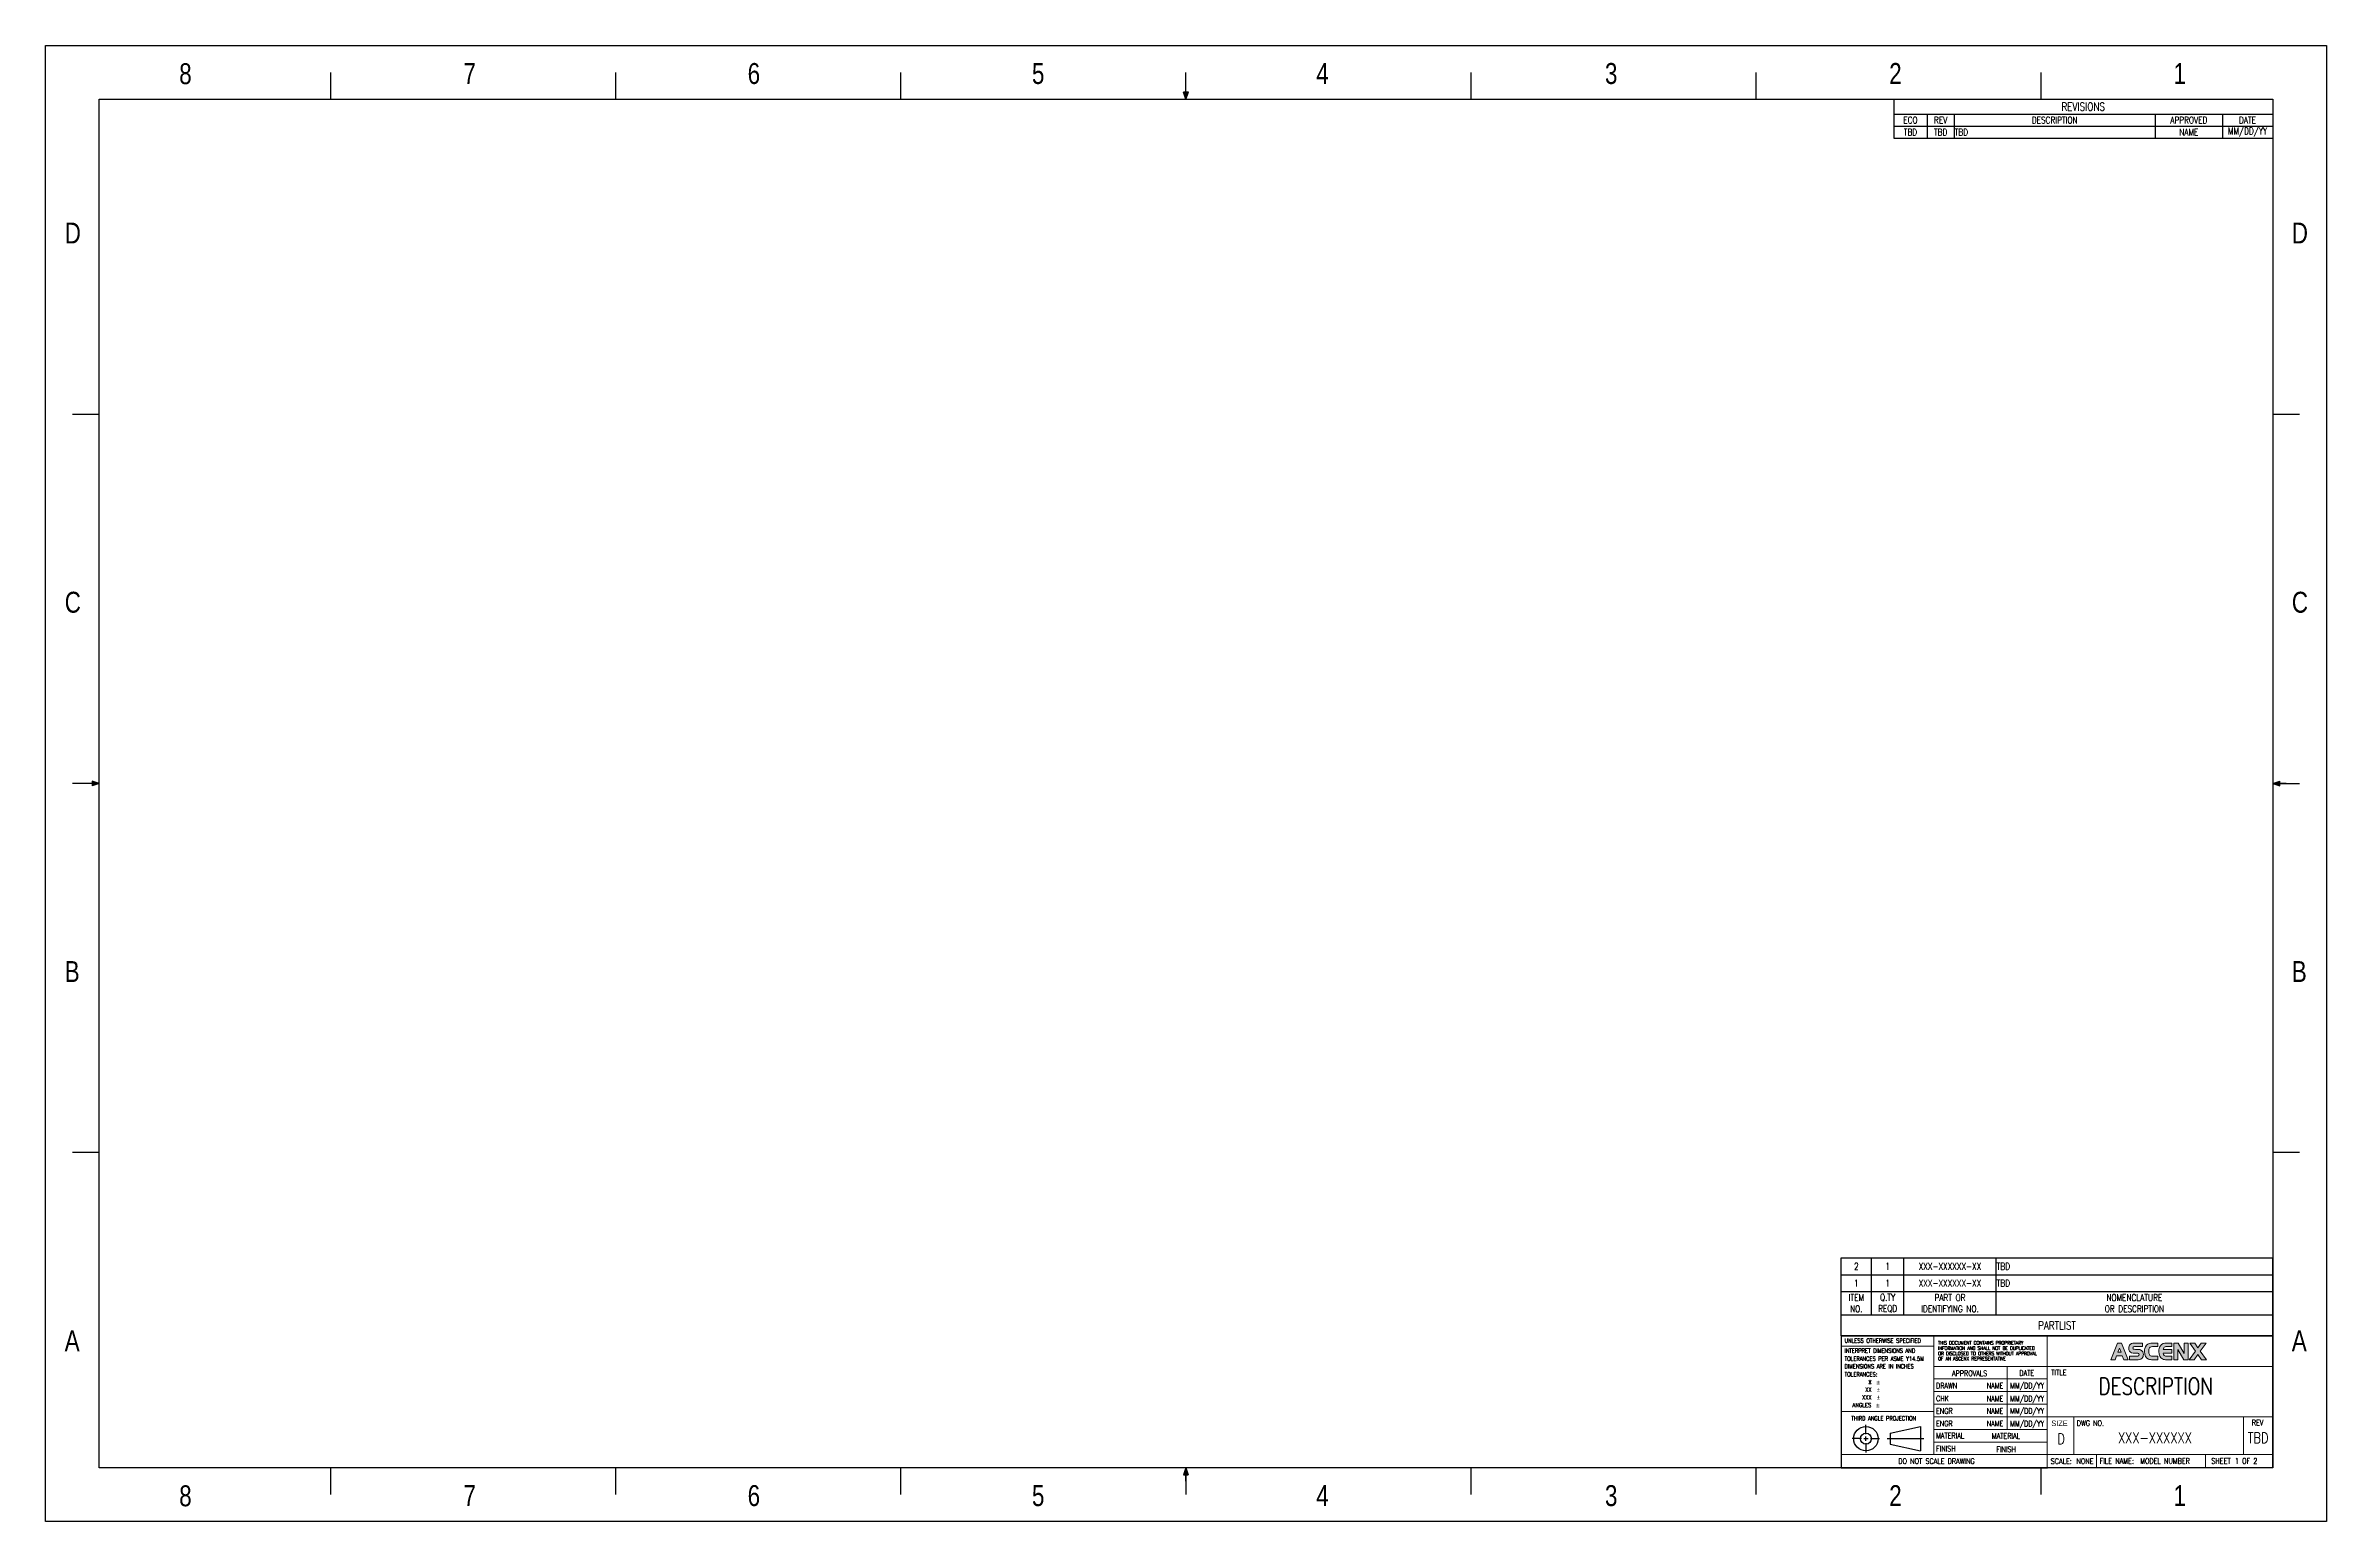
# Model space of a CAD drawing. Header units: inches. Extents: x 0 to 34, y 0 to 22.
import ezdxf
from ezdxf.enums import TextEntityAlignment as Align

# ---------------------------------------------------------------- set-up
doc = ezdxf.new("R2010")
doc.units = ezdxf.units.IN
doc.header["$LTSCALE"] = 0.935
doc.header["$MEASUREMENT"] = 0
doc.linetypes.add('CENTER', pattern=[2, 1.25, -0.25, 0.25, -0.25])
doc.layers.get('0').update_dxf_attribs({"linetype": 'CONTINUOUS'})
for name, color, linetype, lineweight in [('Boder', 7, 'CONTINUOUS', 25), ('BOM Table', 2, 'CONTINUOUS', 18), ('REV-Table', 2, 'CONTINUOUS', 18), ('Text-T', 2, 'CONTINUOUS', 18), ('Title Block', 7, 'CONTINUOUS', 18)]:
    doc.layers.add(name, color=color, linetype=linetype, lineweight=lineweight)
doc.layers.add('Logo', color=7, linetype='CONTINUOUS', lineweight=18, true_color=0x204373)
doc.styles.get("Standard").update_dxf_attribs({"font": 'txt', "width": 0.8})
doc.styles.add('TEXTSTYLE_1', font='simplex.shx', dxfattribs={"width": 0.8, "height": 0.12})
doc.styles.add('TEXTSTYLE_1_Ascenx', font='simplex.shx', dxfattribs={"width": 0.8, "height": 0.1})
doc.styles.add('TEXTSTYLE_1_Ascenx_.156', font='simplex.shx', dxfattribs={"width": 0.8, "height": 0.156})
doc.styles.add('TEXTSTYLE_1_Ascenx_.25', font='simplex.shx', dxfattribs={"width": 0.8, "height": 0.25})

# ---------------------------------------------------------------- blocks, each defined once
blk = doc.blocks.new('Logo')
at = {"layer": 'Logo'}
h = blk.add_hatch(color=256, dxfattribs=at)
h.paths.add_polyline_path([(15.009, 4.95), (15.137, 5.129), (15.031, 5.129), (14.957, 5.021), (14.89, 5.129), (14.785, 5.129), (14.902, 4.95), (14.771, 4.764), (14.877, 4.764), (14.955, 4.88), (15.037, 4.764), (15.142, 4.764)])
h.paths.add_polyline_path([(14.662, 5.129), (14.662, 4.904), (14.531, 5.129), (14.436, 5.129), (14.436, 4.764), (14.521, 4.764), (14.521, 4.988), (14.653, 4.764), (14.747, 4.764), (14.747, 5.129)])
edge = h.paths.add_edge_path()
edge.add_spline(control_points=[(14.274, 5.129), (14.217, 5.129), (14.175, 5.119), (14.139, 5.068), (14.116, 5.034), (14.106, 4.995), (14.106, 4.944), (14.106, 4.866), (14.135, 4.805), (14.183, 4.781), (14.211, 4.767), (14.25, 4.764), (14.277, 4.764), (14.277, 4.764), (14.391, 4.764), (14.391, 4.764), (14.391, 4.764), (14.391, 4.842), (14.391, 4.842), (14.391, 4.842), (14.284, 4.842), (14.284, 4.842), (14.232, 4.842), (14.207, 4.862), (14.201, 4.908), (14.201, 4.908), (14.391, 4.908), (14.391, 4.908), (14.391, 4.908), (14.391, 4.986), (14.391, 4.986), (14.391, 4.986), (14.201, 4.986), (14.201, 4.986), (14.203, 4.999), (14.205, 5.012), (14.213, 5.024), (14.228, 5.047), (14.248, 5.051), (14.284, 5.051), (14.284, 5.051), (14.391, 5.051), (14.391, 5.051), (14.391, 5.051), (14.391, 5.129), (14.391, 5.129), (14.391, 5.129), (14.274, 5.129), (14.274, 5.129)], knot_values=[0, 0, 0, 0, 1, 1, 1, 2, 2, 2, 3, 3, 3, 4, 4, 4, 5, 5, 5, 6, 6, 6, 7, 7, 7, 8, 8, 8, 9, 9, 9, 10, 10, 10, 11, 11, 11, 12, 12, 12, 13, 13, 13, 14, 14, 14, 15, 15, 15, 16, 16, 16, 16], degree=3, periodic=0)
edge = h.paths.add_edge_path()
edge.add_spline(control_points=[(13.964, 5.129), (13.926, 5.129), (13.871, 5.124), (13.836, 5.083), (13.8, 5.04), (13.793, 4.984), (13.793, 4.945), (13.793, 4.861), (13.825, 4.799), (13.879, 4.777), (13.909, 4.765), (13.939, 4.764), (13.964, 4.764), (13.964, 4.764), (14.085, 4.764), (14.085, 4.764), (14.085, 4.764), (14.085, 4.842), (14.085, 4.842), (14.085, 4.842), (13.973, 4.842), (13.973, 4.842), (13.936, 4.842), (13.912, 4.847), (13.899, 4.875), (13.89, 4.893), (13.885, 4.917), (13.885, 4.947), (13.885, 4.969), (13.888, 5.024), (13.916, 5.04), (13.932, 5.05), (13.952, 5.051), (13.97, 5.051), (13.97, 5.051), (14.085, 5.051), (14.085, 5.051), (14.085, 5.051), (14.085, 5.129), (14.085, 5.129), (14.085, 5.129), (13.964, 5.129), (13.964, 5.129)], knot_values=[0, 0, 0, 0, 1, 1, 1, 2, 2, 2, 3, 3, 3, 4, 4, 4, 5, 5, 5, 6, 6, 6, 7, 7, 7, 8, 8, 8, 9, 9, 9, 10, 10, 10, 11, 11, 11, 12, 12, 12, 13, 13, 13, 14, 14, 14, 14], degree=3, periodic=0)
edge = h.paths.add_edge_path()
edge.add_spline(control_points=[(13.709, 4.98), (13.685, 4.99), (13.658, 4.99), (13.63, 4.99), (13.63, 4.99), (13.595, 4.99), (13.595, 4.99), (13.555, 4.99), (13.542, 4.997), (13.542, 5.019), (13.542, 5.046), (13.558, 5.051), (13.598, 5.051), (13.598, 5.051), (13.751, 5.051), (13.751, 5.051), (13.751, 5.051), (13.751, 5.129), (13.751, 5.129), (13.751, 5.129), (13.591, 5.129), (13.591, 5.129), (13.558, 5.129), (13.514, 5.129), (13.482, 5.098), (13.462, 5.077), (13.45, 5.046), (13.45, 5.015), (13.45, 4.969), (13.473, 4.932), (13.511, 4.918), (13.532, 4.91), (13.557, 4.909), (13.578, 4.909), (13.578, 4.909), (13.623, 4.909), (13.623, 4.909), (13.636, 4.909), (13.656, 4.909), (13.665, 4.901), (13.672, 4.895), (13.676, 4.886), (13.676, 4.875), (13.676, 4.85), (13.663, 4.842), (13.622, 4.842), (13.622, 4.842), (13.463, 4.842), (13.463, 4.842), (13.463, 4.842), (13.463, 4.764), (13.463, 4.764), (13.463, 4.764), (13.629, 4.764), (13.629, 4.764), (13.668, 4.764), (13.711, 4.764), (13.742, 4.798), (13.759, 4.819), (13.769, 4.846), (13.769, 4.876), (13.769, 4.915), (13.753, 4.963), (13.709, 4.98)], knot_values=[0, 0, 0, 0, 1, 1, 1, 2, 2, 2, 3, 3, 3, 4, 4, 4, 5, 5, 5, 6, 6, 6, 7, 7, 7, 8, 8, 8, 9, 9, 9, 10, 10, 10, 11, 11, 11, 12, 12, 12, 13, 13, 13, 14, 14, 14, 15, 15, 15, 16, 16, 16, 17, 17, 17, 18, 18, 18, 19, 19, 19, 20, 20, 20, 21, 21, 21, 21], degree=3, periodic=0)
h.paths.add_polyline_path([(13.249, 5.019), (13.283, 4.926), (13.213, 4.926)], flags=16)
h.paths.add_polyline_path([(13.295, 5.129), (13.203, 5.129), (13.056, 4.764), (13.153, 4.764), (13.186, 4.847), (13.31, 4.847), (13.343, 4.764), (13.439, 4.764)])
at = {"layer": 'Logo', "lineweight": 0}
for points in [[(13.295, 5.129), (13.203, 5.129), (13.056, 4.764), (13.153, 4.764), (13.186, 4.847), (13.31, 4.847), (13.343, 4.764), (13.439, 4.764), (13.295, 5.129)], [(13.249, 5.019), (13.283, 4.926), (13.213, 4.926), (13.249, 5.019)], [(14.662, 5.129), (14.662, 4.904), (14.531, 5.129), (14.436, 5.129), (14.436, 4.764), (14.521, 4.764), (14.521, 4.988), (14.653, 4.764), (14.747, 4.764), (14.747, 5.129), (14.662, 5.129)], [(15.009, 4.95), (15.137, 5.129), (15.031, 5.129), (14.957, 5.021), (14.89, 5.129), (14.785, 5.129), (14.902, 4.95), (14.771, 4.764), (14.877, 4.764), (14.955, 4.88), (15.037, 4.764), (15.142, 4.764), (15.009, 4.95)]]:
    blk.add_lwpolyline(points, dxfattribs=at)
for points, knots in [([(13.709, 4.98), (13.685, 4.99), (13.658, 4.99), (13.63, 4.99), (13.63, 4.99), (13.595, 4.99), (13.595, 4.99), (13.555, 4.99), (13.542, 4.997), (13.542, 5.019), (13.542, 5.046), (13.558, 5.051), (13.598, 5.051), (13.598, 5.051), (13.751, 5.051), (13.751, 5.051), (13.751, 5.051), (13.751, 5.129), (13.751, 5.129), (13.751, 5.129), (13.591, 5.129), (13.591, 5.129), (13.558, 5.129), (13.514, 5.129), (13.482, 5.098), (13.462, 5.077), (13.45, 5.046), (13.45, 5.015), (13.45, 4.969), (13.473, 4.932), (13.511, 4.918), (13.532, 4.91), (13.557, 4.909), (13.578, 4.909), (13.578, 4.909), (13.623, 4.909), (13.623, 4.909), (13.636, 4.909), (13.656, 4.909), (13.665, 4.901), (13.672, 4.895), (13.676, 4.886), (13.676, 4.875), (13.676, 4.85), (13.663, 4.842), (13.622, 4.842), (13.622, 4.842), (13.463, 4.842), (13.463, 4.842), (13.463, 4.842), (13.463, 4.764), (13.463, 4.764), (13.463, 4.764), (13.629, 4.764), (13.629, 4.764), (13.668, 4.764), (13.711, 4.764), (13.742, 4.798), (13.759, 4.819), (13.769, 4.846), (13.769, 4.876), (13.769, 4.915), (13.753, 4.963), (13.709, 4.98)], [0, 0, 0, 0, 1, 1, 1, 2, 2, 2, 3, 3, 3, 4, 4, 4, 5, 5, 5, 6, 6, 6, 7, 7, 7, 8, 8, 8, 9, 9, 9, 10, 10, 10, 11, 11, 11, 12, 12, 12, 13, 13, 13, 14, 14, 14, 15, 15, 15, 16, 16, 16, 17, 17, 17, 18, 18, 18, 19, 19, 19, 20, 20, 20, 21, 21, 21, 21]), ([(13.964, 5.129), (13.926, 5.129), (13.871, 5.124), (13.836, 5.083), (13.8, 5.04), (13.793, 4.984), (13.793, 4.945), (13.793, 4.861), (13.825, 4.799), (13.879, 4.777), (13.909, 4.765), (13.939, 4.764), (13.964, 4.764), (13.964, 4.764), (14.085, 4.764), (14.085, 4.764), (14.085, 4.764), (14.085, 4.842), (14.085, 4.842), (14.085, 4.842), (13.973, 4.842), (13.973, 4.842), (13.936, 4.842), (13.912, 4.847), (13.899, 4.875), (13.89, 4.893), (13.885, 4.917), (13.885, 4.947), (13.885, 4.969), (13.888, 5.024), (13.916, 5.04), (13.932, 5.05), (13.952, 5.051), (13.97, 5.051), (13.97, 5.051), (14.085, 5.051), (14.085, 5.051), (14.085, 5.051), (14.085, 5.129), (14.085, 5.129), (14.085, 5.129), (13.964, 5.129), (13.964, 5.129)], [0, 0, 0, 0, 1, 1, 1, 2, 2, 2, 3, 3, 3, 4, 4, 4, 5, 5, 5, 6, 6, 6, 7, 7, 7, 8, 8, 8, 9, 9, 9, 10, 10, 10, 11, 11, 11, 12, 12, 12, 13, 13, 13, 14, 14, 14, 14]), ([(14.274, 5.129), (14.217, 5.129), (14.175, 5.119), (14.139, 5.068), (14.116, 5.034), (14.106, 4.995), (14.106, 4.944), (14.106, 4.866), (14.135, 4.805), (14.183, 4.781), (14.211, 4.767), (14.25, 4.764), (14.277, 4.764), (14.277, 4.764), (14.391, 4.764), (14.391, 4.764), (14.391, 4.764), (14.391, 4.842), (14.391, 4.842), (14.391, 4.842), (14.284, 4.842), (14.284, 4.842), (14.232, 4.842), (14.207, 4.862), (14.201, 4.908), (14.201, 4.908), (14.391, 4.908), (14.391, 4.908), (14.391, 4.908), (14.391, 4.986), (14.391, 4.986), (14.391, 4.986), (14.201, 4.986), (14.201, 4.986), (14.203, 4.999), (14.205, 5.012), (14.213, 5.024), (14.228, 5.047), (14.248, 5.051), (14.284, 5.051), (14.284, 5.051), (14.391, 5.051), (14.391, 5.051), (14.391, 5.051), (14.391, 5.129), (14.391, 5.129), (14.391, 5.129), (14.274, 5.129), (14.274, 5.129)], [0, 0, 0, 0, 1, 1, 1, 2, 2, 2, 3, 3, 3, 4, 4, 4, 5, 5, 5, 6, 6, 6, 7, 7, 7, 8, 8, 8, 9, 9, 9, 10, 10, 10, 11, 11, 11, 12, 12, 12, 13, 13, 13, 14, 14, 14, 15, 15, 15, 16, 16, 16, 16])]:
    blk.add_open_spline(points, degree=3, knots=knots, dxfattribs=at)
blk = doc.blocks.new('*T13')
at = {"layer": 'BOM Table', "color": 0, "linetype": 'ByBlock', "lineweight": -2}
for p, q in [((0, 1.162), (6.432, 1.162)), ((0, 0), (0, 1.162)), ((0.45, 0.312), (0.45, 1.162)), ((0.933, 0.312), (0.933, 1.162)), ((2.308, 0.312), (2.308, 1.162)), ((6.432, 0), (6.432, 1.162)), ((0, 0.912), (6.432, 0.912)), ((0, 0.662), (6.432, 0.662)), ((0, 0.312), (6.432, 0.312)), ((0, 0), (6.432, 0))]:
    blk.add_line(p, q, dxfattribs=at)
at = {"layer": 'BOM Table', "color": 0}
for s, insert, char_height, width, attachment_point, style in [('2', (0.225, 1.037), 0.1, 0.43, 5, 'TEXTSTYLE_1_Ascenx'), ('1', (0.692, 1.037), 0.1, 0.463, 5, 'TEXTSTYLE_1_Ascenx'), ('XXX-XXXXXX-XX', (1.621, 1.037), 0.1, 1.355, 5, 'TEXTSTYLE_1_Ascenx'), ('TBD', (2.318, 1.037), 0.1, 4.10413, 4, 'TEXTSTYLE_1_Ascenx'), ('1', (0.225, 0.787), 0.1, 0.43, 5, 'TEXTSTYLE_1_Ascenx'), ('1', (0.692, 0.787), 0.1, 0.463, 5, 'TEXTSTYLE_1_Ascenx'), ('{\\C256;XXX-XXXXXX-XX}', (1.621, 0.787), 0.1, 1.355, 5, 'TEXTSTYLE_1_Ascenx'), ('TBD', (2.318, 0.787), 0.1, 4.10413, 4, 'TEXTSTYLE_1_Ascenx'), ('{\\C256;ITEM\\PNO.}', (0.225, 0.487), 0.1, 0.43, 5, 'TEXTSTYLE_1_Ascenx'), ('{\\C256;Q.TY\\PREQD}', (0.692, 0.487), 0.1, 0.463, 5, 'TEXTSTYLE_1_Ascenx'), ('{\\C256;PART OR\\PIDENTIFYING NO.}', (1.621, 0.487), 0.1, 1.355, 5, 'TEXTSTYLE_1_Ascenx'), ('{\\C256;NOMENCLATURE\\POR DESCRIPTION}', (4.37, 0.487), 0.1, 4.10413, 5, 'TEXTSTYLE_1_Ascenx'), ('PARTLIST', (3.216, 0.156), 0.12, 6.41213, 5, 'TEXTSTYLE_1')]:
    blk.add_mtext(s, dxfattribs=dict(at, insert=insert, char_height=char_height, width=width, attachment_point=attachment_point, style=style))
blk = doc.blocks.new('*T15')
at = {"layer": 'REV-Table', "color": 0, "linetype": 'ByBlock', "lineweight": -2}
for p, q in [((0, 0), (5.65, 0)), ((0, 0), (0, -0.58)), ((5.65, 0), (5.65, -0.58)), ((0, -0.22), (5.65, -0.22)), ((0.5, -0.22), (0.5, -0.58)), ((0.9, -0.22), (0.9, -0.58)), ((3.9, -0.22), (3.9, -0.58)), ((4.9, -0.22), (4.9, -0.58)), ((0, -0.4), (5.65, -0.4)), ((0, -0.58), (5.65, -0.58))]:
    blk.add_line(p, q, dxfattribs=at)
at = {"layer": 'REV-Table', "color": 0}
for s, insert, char_height, width, attachment_point, style in [('ECO', (0.25, -0.31), 0.1, 0.48, 5, 'TEXTSTYLE_1_Ascenx'), ('REV', (0.7, -0.31), 0.1, 0.38, 5, 'TEXTSTYLE_1_Ascenx'), ('DESCRIPTION', (2.4, -0.31), 0.1, 2.98, 5, 'TEXTSTYLE_1_Ascenx'), ('REVISIONS', (2.825, -0.11), 0.12, 5.63, 5, 'TEXTSTYLE_1'), ('APPROVED', (4.4, -0.31), 0.1, 0.98, 5, 'TEXTSTYLE_1_Ascenx'), ('DATE', (5.275, -0.31), 0.1, 0.73, 5, 'TEXTSTYLE_1_Ascenx'), ('TBD', (0.25, -0.49), 0.1, 0.48, 5, 'TEXTSTYLE_1_Ascenx'), ('TBD', (0.7, -0.49), 0.1, 0.38, 5, 'TEXTSTYLE_1_Ascenx'), ('TBD', (0.91, -0.49), 0.1, 2.98, 4, 'TEXTSTYLE_1_Ascenx'), ('NAME', (4.4, -0.49), 0.1, 0.98, 5, 'TEXTSTYLE_1_Ascenx'), ('MM/DD/YY', (5.275, -0.49), 0.1, 0.73, 5, 'TEXTSTYLE_1_Ascenx')]:
    blk.add_mtext(s, dxfattribs=dict(at, insert=insert, char_height=char_height, width=width, attachment_point=attachment_point, style=style))

msp = doc.modelspace()

# ---------------------------------------------------------------- linework, layer by layer
at = {"color": 2, "linetype": 'Continuous'}
for p, q in [((33.19, 2.773), (33.19, 3.935)), ((26.757, 2.773), (33.19, 2.773))]:
    msp.add_line(p, q, dxfattribs=at)
at = {"color": 7, "linetype": 'Continuous'}
for p, q in [((33.189, 0.808), (33.189, 2.773)), ((27.125, 1.309), (27.125, 1.446)), ((27.487, 1.323), (27.94, 1.423)), ((27.94, 1.423), (27.94, 1.059)), ((27.058, 1.241), (26.921, 1.241)), ((27.093, 1.241), (27.157, 1.241)), ((27.125, 1.209), (27.125, 1.273)), ((27.125, 1.174), (27.125, 1.037)), ((27.193, 1.241), (27.33, 1.241)), ((27.487, 1.323), (27.487, 1.159)), ((27.487, 1.159), (27.94, 1.059)), ((26.757, 0.808), (29.83, 0.808)), ((29.83, 0.808), (28.139, 0.808)), ((28.139, 0.808), (28.139, 0.808)), ((28.139, 0.808), (28.139, 0.808))]:
    msp.add_line(p, q, dxfattribs=at)
at = {"color": 7, "linetype": 'CENTER'}
msp.add_line((27.442, 1.241), (27.99, 1.241), dxfattribs=at)
at = {"color": 7, "linetype": 'Continuous'}
for radius in [0.182, 0.0821]:
    msp.add_circle((27.125, 1.241), radius, dxfattribs=at)
at = {"layer": 'Boder'}
for p, q in [((-0.011, 11.008), (-0.011, 22.008)), ((-0.011, 22.008), (33.989, 22.008)), ((12.739, 22), (12.739, 22.008)), ((33.989, 22.008), (33.989, 0.008)), ((4.239, 21.208), (4.239, 21.608)), ((8.489, 21.208), (8.489, 21.608)), ((12.739, 21.208), (12.739, 21.608)), ((16.989, 21.208), (16.989, 21.608)), ((21.239, 21.208), (21.239, 21.608)), ((25.489, 21.208), (25.489, 21.608)), ((29.739, 21.208), (29.739, 21.608)), ((0.789, 0.808), (0.789, 21.208)), ((0.789, 21.208), (33.189, 21.208)), ((16.989, 21.208), (16.954, 21.312)), ((17.027, 21.312), (16.954, 21.312)), ((16.989, 21.208), (16.973, 21.312)), ((16.989, 21.208), (16.989, 21.408)), ((16.989, 21.208), (17.027, 21.312)), ((16.989, 21.208), (17.003, 21.312)), ((33.189, 21.208), (33.189, 0.808)), ((0.789, 16.508), (0.389, 16.508)), ((33.589, 16.508), (33.189, 16.508)), ((-0.011, 0.008), (-0.011, 11.008)), ((0.789, 11.008), (0.389, 11.008)), ((0.789, 11.008), (0.589, 11.008)), ((0.789, 11.008), (0.685, 11.045)), ((0.685, 11.045), (0.685, 10.973)), ((0.789, 11.008), (0.685, 11.022)), ((0.789, 11.008), (0.685, 10.992)), ((0.789, 11.008), (0.685, 10.973)), ((33.189, 11.008), (33.293, 11.043)), ((33.189, 11.008), (33.293, 11.024)), ((33.389, 11.008), (33.189, 11.008)), ((33.189, 11.008), (33.589, 11.008)), ((33.189, 11.008), (33.293, 10.971)), ((33.189, 11.008), (33.293, 10.994)), ((33.293, 10.971), (33.293, 11.043)), ((0.789, 5.508), (0.389, 5.508)), ((33.589, 5.508), (33.189, 5.508)), ((28.138, 2.773), (26.757, 2.773)), ((26.757, 2.773), (26.757, 0.808)), ((29.829, 2.773), (28.138, 2.773)), ((33.189, 2.773), (29.83, 2.773)), ((33.189, 0.808), (0.789, 0.808)), ((4.239, 0.408), (4.239, 0.808)), ((8.489, 0.408), (8.489, 0.808)), ((12.739, 0.408), (12.739, 0.808)), ((16.989, 0.808), (16.952, 0.704)), ((16.952, 0.704), (17.024, 0.704)), ((16.989, 0.808), (16.975, 0.704)), ((16.989, 0.608), (16.989, 0.808)), ((16.989, 0.808), (16.989, 0.408)), ((16.989, 0.808), (17.005, 0.704)), ((16.989, 0.808), (17.024, 0.704)), ((21.239, 0.408), (21.239, 0.808)), ((25.489, 0.408), (25.489, 0.808)), ((29.739, 0.408), (29.739, 0.808)), ((33.989, 0.008), (-0.011, 0.008))]:
    msp.add_line(p, q, dxfattribs=at)
at = {"layer": 'BOM Table'}
msp.add_line((26.757, 2.773), (33.19, 2.773), dxfattribs=at)
at = {"layer": 'Title Block'}
for p, q in [((28.138, 1.005), (28.138, 2.773)), ((29.829, 0.808), (29.829, 2.773)), ((28.138, 2.619), (26.757, 2.619)), ((33.189, 2.318), (28.138, 2.318)), ((29.829, 2.131), (28.138, 2.131)), ((29.829, 1.943), (28.138, 1.943)), ((29.829, 1.755), (28.138, 1.755)), ((26.757, 1.648), (28.138, 1.648)), ((29.829, 1.567), (28.138, 1.567)), ((29.829, 1.379), (28.138, 1.379)), ((33.189, 1.567), (29.829, 1.567)), ((30.225, 1.005), (30.225, 1.567)), ((32.752, 1.005), (32.752, 1.567)), ((29.829, 1.188), (28.138, 1.188)), ((26.757, 1.005), (29.829, 1.005)), ((33.189, 1.005), (29.829, 1.005)), ((30.563, 0.808), (30.563, 1.005)), ((32.188, 0.808), (32.188, 1.005))]:
    msp.add_line(p, q, dxfattribs=at)
at = {"layer": 'Title Block', "color": 2, "linetype": 'Continuous'}
for p, q in [((29.829, 2.131), (28.138, 2.131)), ((28.138, 1.379), (28.138, 2.131)), ((29.229, 1.379), (29.229, 2.131)), ((29.829, 0.808), (29.829, 2.318)), ((29.829, 1.379), (29.829, 2.131)), ((33.189, 0.808), (33.189, 2.318)), ((33.189, 0.808), (29.829, 0.808))]:
    msp.add_line(p, q, dxfattribs=at)
at = {"layer": 'Title Block', "color": 7, "linetype": 'Continuous'}
for p, q in [((29.229, 1.38), (29.229, 2.318)), ((33.189, 0.808), (29.83, 0.808))]:
    msp.add_line(p, q, dxfattribs=at)

# ---------------------------------------------------------------- block references
for name, p in [('*T15', (27.539, 21.208)), ('*T13', (26.757, 2.773))]:
    msp.add_blockref(name, p)
at = {"xscale": 0.6837227825085535, "yscale": 0.6837227825085535, "zscale": 0.6837227825085554}
msp.add_blockref('Logo', (21.847, -0.84), dxfattribs=at)

# ---------------------------------------------------------------- texts
at = {"layer": 'Text-T', "attachment_point": 1, "line_spacing_factor": 0.9}
for s, insert, char_height, width in [('8', (1.981, 21.745), 0.312, 0.25), ('7', (6.218, 21.748), 0.312, 0.25), ('6', (10.455, 21.748), 0.312, 0.25), ('5', (14.693, 21.748), 0.312, 0.25), ('4', (18.931, 21.748), 0.312, 0.25), ('3', (23.235, 21.748), 0.312, 0.25), ('2', (27.472, 21.748), 0.312, 0.25), ('1', (31.71, 21.748), 0.312, 0.25), ('D', (0.274, 19.37), 0.312, 0.25), ('D', (33.474, 19.37), 0.312, 0.25), ('C', (0.274, 13.866), 0.312, 0.25), ('C', (33.474, 13.866), 0.312, 0.25), ('B', (0.274, 8.361), 0.312, 0.25), ('B', (33.474, 8.361), 0.312, 0.25), ('A', (0.274, 2.857), 0.312, 0.25), ('A', (33.474, 2.857), 0.312, 0.25), ('SIZE', (29.889, 1.511), 0.0825, 1.32), ('8', (1.981, 0.545), 0.312, 0.25), ('7', (6.218, 0.548), 0.312, 0.25), ('6', (10.455, 0.548), 0.312, 0.25), ('5', (14.693, 0.548), 0.312, 0.25), ('4', (18.931, 0.548), 0.312, 0.25), ('3', (23.235, 0.548), 0.312, 0.25), ('2', (27.472, 0.548), 0.312, 0.25), ('1', (31.71, 0.548), 0.312, 0.25)]:
    msp.add_mtext(s, dxfattribs=dict(at, insert=insert, char_height=char_height, width=width))
at = {"layer": 'Text-T', "line_spacing_factor": 0.9}
for s, insert, char_height, width, attachment_point, style in [('UNLESS OTHERWISE SPECIFIED', (26.807, 2.733), 0.0625, 1.3127, 1, 'TEXTSTYLE_1'), ('TOLERANCES PER ASME Y14.5M', (26.807, 2.465), 0.0625, 1.27365, 1, 'TEXTSTYLE_1'), ('INTERPRET DIMENSIONS AND', (26.807, 2.585), 0.0625, 1.1, 1, 'TEXTSTYLE_1'), ('THIS DOCUMENT CONTAINS PROPRIETARY \\PINFORMATION AND SHALL NOT BE DUPLICATED \\POR DISCLOSED TO OTHERS WITHOUT APPROVAL \\POF AN ASCENX REPRESENTATIVE', (28.201, 2.695), 0.0525, 1.68, 1, 'TEXTSTYLE_1'), ('TOLERANCES:', (26.807, 2.231), 0.0625, 1.1, 1, 'TEXTSTYLE_1'), ('DIMENSIONS ARE IN INCHES', (26.805, 2.35), 0.0625, 1.1, 1, 'TEXTSTYLE_1'), ('X  \\Fgdt;{\\Fgdt;`}', (27.161, 2.115), 0.0625, 1.1, 1, 'TEXTSTYLE_1'), ('DRAWN', (28.17, 2.071), 0.0825, 1.32, 1, 'TEXTSTYLE_1'), ('APPROVALS', (28.408, 2.256), 0.0825, 1.32, 1, 'TEXTSTYLE_1'), ('\\pi1.0654;NAME', (27.861, 2.072), 0.0825, 1.32, 1, 'TEXTSTYLE_1'), ('DATE', (29.412, 2.26), 0.0825, 1.32, 1, 'TEXTSTYLE_1'), ('TITLE', (29.888, 2.268), 0.0825, 1.32, 1, 'TEXTSTYLE_1'), ('ANGLES  \\Fgdt;{\\Fgdt;`}', (26.925, 1.772), 0.0625, 1.1, 1, 'TEXTSTYLE_1'), ('XXX  \\Fgdt;{\\Fgdt;`}', (27.068, 1.889), 0.0625, 1.1, 1, 'TEXTSTYLE_1'), ('XX  \\Fgdt;{\\Fgdt;`}', (27.115, 2.004), 0.0625, 1.1, 1, 'TEXTSTYLE_1'), ('{\\Fsimplex|c0;CHK}', (28.17, 1.881), 0.0825, 1.32, 1, 'TEXTSTYLE_1'), ('\\pi1.0654;NAME', (27.861, 1.879), 0.0825, 1.32, 1, 'TEXTSTYLE_1'), ('THIRD ANGLE PROJECTION', (26.908, 1.574), 0.0625, 1.1, 1, 'TEXTSTYLE_1'), ('ENGR', (28.17, 1.694), 0.0825, 1.32, 1, 'TEXTSTYLE_1'), ('ENGR', (28.17, 1.508), 0.0825, 1.32, 1, 'TEXTSTYLE_1'), ('\\pi1.0654;NAME', (27.861, 1.696), 0.0825, 1.32, 1, 'TEXTSTYLE_1'), ('\\pi1.0654;NAME', (27.861, 1.509), 0.0825, 1.32, 1, 'TEXTSTYLE_1'), ('DWG NO.', (30.268, 1.513), 0.0825, 1.32, 1, 'TEXTSTYLE_1'), ('REV', (32.878, 1.522), 0.0825, 1.32, 1, 'TEXTSTYLE_1'), ('MATERIAL', (28.17, 1.326), 0.0825, 1.32, 1, 'TEXTSTYLE_1'), ('FINISH', (28.17, 1.134), 0.0825, 1.32, 1, 'TEXTSTYLE_1'), ('\\pi0.43057;MATERIAL', (28.572, 1.323), 0.0825, 1.32, 1, 'TEXTSTYLE_1'), ('\\pi0.51857;FINISH', (28.55, 1.124), 0.0825, 1.32, 1, 'TEXTSTYLE_1'), ('D', (30.035, 1.317), 0.156, 0.16459, 2, 'TEXTSTYLE_1_Ascenx_.156'), ('TBD', (32.971, 1.331), 0.156, 0.57241, 2, 'TEXTSTYLE_1_Ascenx_.156'), ('{\\Fsimplex|c0;DO NOT SCALE DRAWING}', (27.609, 0.947), 0.0825, 1.32, 1, 'TEXTSTYLE_1'), ('SCALE: ', (29.88, 0.946), 0.0825, 1.32, 1, 'TEXTSTYLE_1'), ('NONE', (30.264, 0.946), 0.0825, 1.32, 1, 'TEXTSTYLE_1'), ('FILE NAME:', (30.609, 0.949), 0.0825, 1.32, 1, 'TEXTSTYLE_1'), ('MODEL NUMBER', (31.214, 0.949), 0.0825, 1.32, 1, 'TEXTSTYLE_1'), ('SHEET', (32.275, 0.95), 0.0825, 1.32, 1, 'TEXTSTYLE_1'), ('1 OF 2', (32.626, 0.95), 0.0825, 0.47984, 1, 'TEXTSTYLE_1')]:
    msp.add_mtext(s, dxfattribs=dict(at, insert=insert, char_height=char_height, width=width, attachment_point=attachment_point, style=style))
at = {"layer": 'Text-T', "insert": (30.061, 2.149), "char_height": 0.25, "width": 2.90213, "attachment_point": 1, "style": 'TEXTSTYLE_1_Ascenx_.25'}
msp.add_mtext('\\pi0.53202;DESCRIPTION', dxfattribs=at)
at = {"layer": 'Text-T', "color": 2, "linetype": 'Continuous', "insert": (31.434, 1.331), "char_height": 0.156, "width": 2.6756, "attachment_point": 2, "line_spacing_factor": 0.9, "style": 'TEXTSTYLE_1_Ascenx_.156'}
msp.add_mtext('XXX-XXXXXX', dxfattribs=at)
at = {"layer": 'Text-T', "style": 'TEXTSTYLE_1', "width": 0.8, "flags": 13}
for text, p in [('10/18/09', (29.529, 2.025)), ('10/17/09', (29.529, 1.832)), ('10/17/09', (29.529, 1.649)), ('10/17/09', (29.529, 1.459))]:
    msp.add_attdef('MM/DD/YY', text=text, height=0.0825, dxfattribs=at).set_placement(p, align=Align.MIDDLE)

doc.saveas('drawing.dxf')
